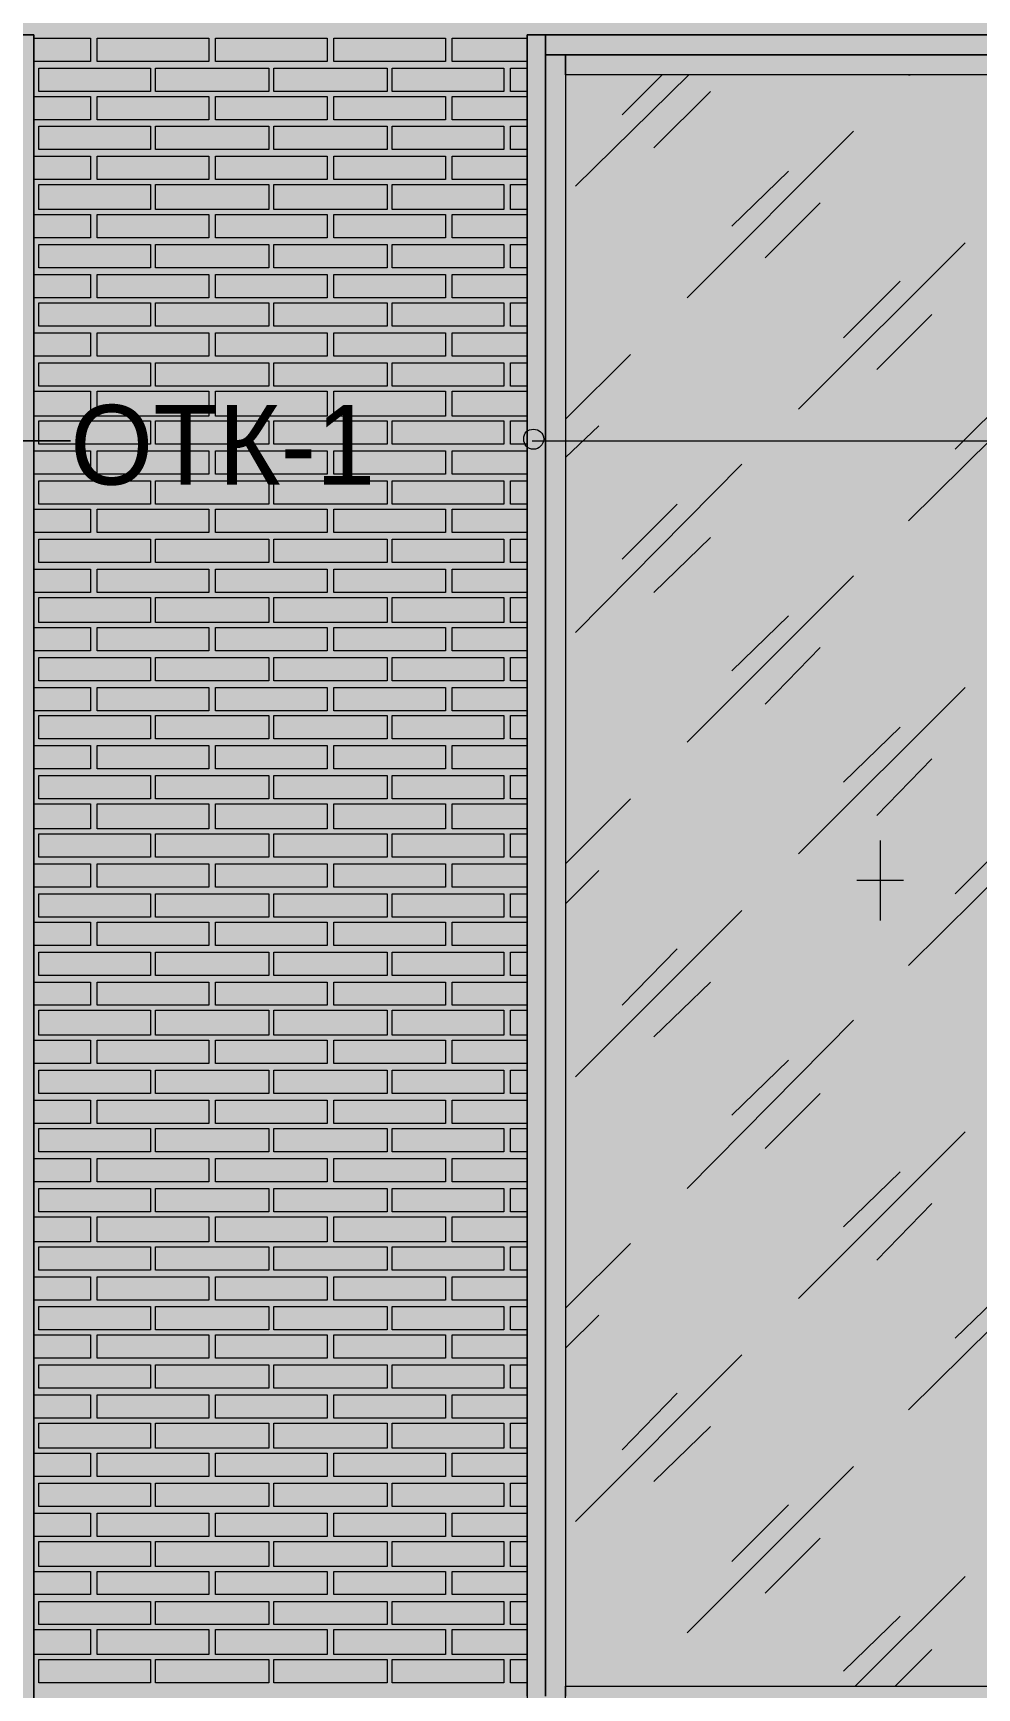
# Model space of a CAD drawing. Header units: millimetres. Extents: x -28928 to 100580, y -22867 to 36490.
# Drawn here: x 15755 to 18152, y 2729 to 6934 of the extents above; entities that cross this region are included whole.
import ezdxf

# ---------------------------------------------------------------- set-up
doc = ezdxf.new("R2010")
doc.units = ezdxf.units.MM
doc.layers.add('PDF _Геометрия', color=7, linetype='Continuous', true_color=0x8f8e8d)
doc.layers.add('PDF _Сплошная заливка', color=7, linetype='Continuous', true_color=0xffffff)
doc.layers.add('PDF _Текст', color=7, linetype='Continuous')

msp = doc.modelspace()

# ---------------------------------------------------------------- hatches: boundary and pattern name
at = {"layer": 'PDF _Сплошная заливка', "true_color": 0xdcd6cf, "transparency": 33554559}
msp.add_hatch(color=254, dxfattribs=at).paths.add_polyline_path([(29465.3, 1544.1), (29486.4, 1544.1), (29486.4, 9028.4), (4952.2, 9028.4), (4952.2, -4713.2), (29465.3, -4713.2)])

# ---------------------------------------------------------------- linework, layer by layer
at = {"layer": 'PDF _Геометрия', "color": 7, "lineweight": 9}
for points in [[(15706.8, 6929.9), (15757.6, 6929.9), (15757.6, 6853.7), (15757.6, 2707.6), (15757.6, 808), (15757.6, 109.9), (15757.6, 33.7), (15757.6, 2733), (15757.6, 3553.7), (15757.6, 5711.4), (15757.6, 6929.9), (13959.5, 6929.9)], [(15431.8, 6904.5), (15431.8, 5897.6), (15850.7, 5897.6), (15719.5, 5897.6)], [(18808, 33.7), (18808, 2733), (18808, 3553.7), (18808, 5711.4), (18808, 6929.9), (17009.9, 6929.9), (17009.9, 5711.4), (17009.9, 3553.7), (17009.9, 2733), (17009.9, 33.7)], [(17009.9, 2707.6), (17009.9, 6853.7), (17009.9, 6929.9), (17056.4, 6929.9), (17056.4, 6853.7), (17056.4, 2707.6)], [(18757.2, 2707.6), (18757.2, 6853.7), (18757.2, 6929.9), (18757.2, 6879.1), (18731.8, 6879.1), (17081.8, 6879.1), (17056.4, 6879.1), (17107.2, 6879.1), (17107.2, 2707.6)], [(17056.4, 2707.6), (17056.4, 6879.1), (17056.4, 6929.9), (17081.8, 6929.9), (18731.8, 6929.9), (18757.2, 6929.9), (18808, 6929.9), (18808, 6853.7), (18808, 2707.6)], [(17132.6, 6544.9), (17420.3, 6828.4)], [(17251.1, 6726.8), (17352.6, 6828.4)], [(17978.7, 6828.4), (17983, 6828.4)], [(17331.4, 6642.2), (17475.3, 6786)], [(17416.1, 6261.4), (17839.1, 6684.5)], [(17530.3, 6443.4), (17674.1, 6583)], [(17614.9, 6363), (17754.5, 6502.6)], [(17699.5, 5978), (18122.6, 6401)], [(17813.7, 6159.9), (17957.6, 6303.7)], [(17898.4, 6079.5), (18038, 6219.1)], [(17107.2, 5952.6), (17272.2, 6117.6)], [(17978.7, 5694.5), (18406.1, 6117.6)], [(18097.2, 5876.4), (18241.1, 6020.3)], [(17107.2, 5855.3), (17191.8, 5935.7)], [(13976.4, 5897.6), (15850.7, 5897.6)], [(17022.6, 5897.6), (18901.1, 5897.6)], [(17132.6, 5411), (17555.7, 5838.4)], [(17251.1, 5597.2), (17390.7, 5736.8)], [(17331.4, 5512.6), (17475.3, 5652.2)], [(17416.1, 5131.8), (17839.1, 5554.9)], [(17530.3, 5313.7), (17674.1, 5453.4)], [(17614.9, 5229.1), (17754.5, 5373)], [(17699.5, 4848.4), (18122.6, 5271.4)], [(17813.7, 5030.3), (17957.6, 5169.9)], [(17898.4, 4945.7), (18038, 5089.5)], [(17107.2, 4823), (17272.2, 4988)], [(17978.7, 4564.9), (18406.1, 4988)], [(17906.8, 4882.2), (17906.8, 4679.1)], [(18097.2, 4746.8), (18241.1, 4890.7)], [(17107.2, 4721.4), (17191.8, 4806)], [(17966.1, 4780.7), (17847.6, 4780.7)], [(17132.6, 4281.4), (17555.7, 4704.5)], [(17251.1, 4463.4), (17390.7, 4607.2)], [(17331.4, 4383), (17475.3, 4522.6)], [(17416.1, 3998), (17839.1, 4425.3)], [(17530.3, 4184.1), (17674.1, 4323.7)], [(17614.9, 4099.5), (17754.5, 4239.1)], [(17699.5, 3718.7), (18122.6, 4141.8)], [(17813.7, 3900.7), (17957.6, 4040.3)], [(17898.4, 3816), (18038, 3959.9)], [(17107.2, 3693.4), (17272.2, 3858.4)], [(17978.7, 3435.3), (18406.1, 3858.4)], [(18097.2, 3617.2), (18241.1, 3756.8)], [(17107.2, 3591.8), (17191.8, 3676.4)], [(17132.6, 3151.8), (17555.7, 3574.9)], [(17251.1, 3333.7), (17390.7, 3477.6)], [(17331.4, 3253.4), (17475.3, 3393)], [(17416.1, 2868.4), (17839.1, 3291.4)], [(17530.3, 3050.3), (17674.1, 3194.1)], [(17614.9, 2969.9), (17754.5, 3109.5)], [(17843.4, 2733), (18122.6, 3012.2)], [(17813.7, 2771), (17957.6, 2910.7)], [(17944.9, 2733), (18038, 2826)]]:
    msp.add_lwpolyline(points, dxfattribs=at)
at = {"layer": 'PDF _Геометрия', "lineweight": 9}
for points in [[(15757.6, 6921.4), (15901.4, 6921.4), (15901.4, 6862.2), (15757.6, 6862.2)], [(17009.9, 6862.2), (16819.5, 6862.2), (16819.5, 6921.4), (17009.9, 6921.4)], [(17009.9, 6786), (16967.6, 6786), (16967.6, 6845.3), (17009.9, 6845.3)], [(15757.6, 6773.4), (15901.4, 6773.4), (15901.4, 6714.1), (15757.6, 6714.1)], [(17009.9, 6714.1), (16819.5, 6714.1), (16819.5, 6773.4), (17009.9, 6773.4)], [(17009.9, 6638), (16967.6, 6638), (16967.6, 6697.2), (17009.9, 6697.2)], [(15757.6, 6621), (15901.4, 6621), (15901.4, 6561.8), (15757.6, 6561.8)], [(17009.9, 6561.8), (16819.5, 6561.8), (16819.5, 6621), (17009.9, 6621)], [(17009.9, 6485.7), (16967.6, 6485.7), (16967.6, 6549.1), (17009.9, 6549.1)], [(15757.6, 6473), (15901.4, 6473), (15901.4, 6413.7), (15757.6, 6413.7)], [(17009.9, 6413.7), (16819.5, 6413.7), (16819.5, 6473), (17009.9, 6473)], [(17009.9, 6337.6), (16967.6, 6337.6), (16967.6, 6396.8), (17009.9, 6396.8)], [(15757.6, 6320.7), (15901.4, 6320.7), (15901.4, 6261.4), (15757.6, 6261.4)], [(17009.9, 6261.4), (16819.5, 6261.4), (16819.5, 6320.7), (17009.9, 6320.7)], [(17009.9, 6189.5), (16967.6, 6189.5), (16967.6, 6248.7), (17009.9, 6248.7)], [(15757.6, 6172.6), (15901.4, 6172.6), (15901.4, 6113.4), (15757.6, 6113.4)], [(17009.9, 6113.4), (16819.5, 6113.4), (16819.5, 6172.6), (17009.9, 6172.6)], [(17009.9, 6037.2), (16967.6, 6037.2), (16967.6, 6096.4), (17009.9, 6096.4)], [(15757.6, 6024.5), (15901.4, 6024.5), (15901.4, 5961), (15757.6, 5961)], [(17009.9, 5961), (16819.5, 5961), (16819.5, 6024.5), (17009.9, 6024.5)], [(17009.9, 5889.1), (16967.6, 5889.1), (16967.6, 5948.4), (17009.9, 5948.4)], [(15757.6, 5872.2), (15901.4, 5872.2), (15901.4, 5813), (15757.6, 5813)], [(17009.9, 5813), (16819.5, 5813), (16819.5, 5872.2), (17009.9, 5872.2)], [(17009.9, 5736.8), (16967.6, 5736.8), (16967.6, 5796), (17009.9, 5796)], [(15757.6, 5724.1), (15901.4, 5724.1), (15901.4, 5664.9), (15757.6, 5664.9)], [(17009.9, 5664.9), (16819.5, 5664.9), (16819.5, 5724.1), (17009.9, 5724.1)], [(17009.9, 5588.7), (16967.6, 5588.7), (16967.6, 5648), (17009.9, 5648)], [(15757.6, 5571.8), (15901.4, 5571.8), (15901.4, 5512.6), (15757.6, 5512.6)], [(17009.9, 5512.6), (16819.5, 5512.6), (16819.5, 5571.8), (17009.9, 5571.8)], [(17009.9, 5436.4), (16967.6, 5436.4), (16967.6, 5499.9), (17009.9, 5499.9)], [(15757.6, 5423.7), (15901.4, 5423.7), (15901.4, 5364.5), (15757.6, 5364.5)], [(17009.9, 5364.5), (16819.5, 5364.5), (16819.5, 5423.7), (17009.9, 5423.7)], [(17009.9, 5288.4), (16967.6, 5288.4), (16967.6, 5347.6), (17009.9, 5347.6)], [(15757.6, 5271.4), (15901.4, 5271.4), (15901.4, 5212.2), (15757.6, 5212.2)], [(17009.9, 5212.2), (16819.5, 5212.2), (16819.5, 5271.4), (17009.9, 5271.4)], [(17009.9, 5140.3), (16967.6, 5140.3), (16967.6, 5199.5), (17009.9, 5199.5)], [(15757.6, 5123.4), (15901.4, 5123.4), (15901.4, 5064.1), (15757.6, 5064.1)], [(17009.9, 5064.1), (16819.5, 5064.1), (16819.5, 5123.4), (17009.9, 5123.4)], [(17009.9, 4988), (16967.6, 4988), (16967.6, 5047.2), (17009.9, 5047.2)], [(15757.6, 4975.3), (15901.4, 4975.3), (15901.4, 4911.8), (15757.6, 4911.8)], [(17009.9, 4911.8), (16819.5, 4911.8), (16819.5, 4975.3), (17009.9, 4975.3)], [(17009.9, 4839.9), (16967.6, 4839.9), (16967.6, 4899.1), (17009.9, 4899.1)], [(15757.6, 4823), (15901.4, 4823), (15901.4, 4763.7), (15757.6, 4763.7)], [(17009.9, 4763.7), (16819.5, 4763.7), (16819.5, 4823), (17009.9, 4823)], [(17009.9, 4687.6), (16967.6, 4687.6), (16967.6, 4746.8), (17009.9, 4746.8)], [(15757.6, 4674.9), (15901.4, 4674.9), (15901.4, 4615.7), (15757.6, 4615.7)], [(17009.9, 4615.7), (16819.5, 4615.7), (16819.5, 4674.9), (17009.9, 4674.9)], [(17009.9, 4539.5), (16967.6, 4539.5), (16967.6, 4598.7), (17009.9, 4598.7)], [(15757.6, 4522.6), (15901.4, 4522.6), (15901.4, 4463.4), (15757.6, 4463.4)], [(17009.9, 4463.4), (16819.5, 4463.4), (16819.5, 4522.6), (17009.9, 4522.6)], [(17009.9, 4387.2), (16967.6, 4387.2), (16967.6, 4450.7), (17009.9, 4450.7)], [(15757.6, 4374.5), (15901.4, 4374.5), (15901.4, 4315.3), (15757.6, 4315.3)], [(17009.9, 4315.3), (16819.5, 4315.3), (16819.5, 4374.5), (17009.9, 4374.5)], [(17009.9, 4239.1), (16967.6, 4239.1), (16967.6, 4298.4), (17009.9, 4298.4)], [(15757.6, 4222.2), (15901.4, 4222.2), (15901.4, 4163), (15757.6, 4163)], [(17009.9, 4163), (16819.5, 4163), (16819.5, 4222.2), (17009.9, 4222.2)], [(17009.9, 4091), (16967.6, 4091), (16967.6, 4150.3), (17009.9, 4150.3)], [(15757.6, 4074.1), (15901.4, 4074.1), (15901.4, 4014.9), (15757.6, 4014.9)], [(17009.9, 4014.9), (16819.5, 4014.9), (16819.5, 4074.1), (17009.9, 4074.1)], [(17009.9, 3938.7), (16967.6, 3938.7), (16967.6, 3998), (17009.9, 3998)], [(15757.6, 3926), (15901.4, 3926), (15901.4, 3862.6), (15757.6, 3862.6)], [(17009.9, 3862.6), (16819.5, 3862.6), (16819.5, 3926), (17009.9, 3926)], [(17009.9, 3790.7), (16967.6, 3790.7), (16967.6, 3849.9), (17009.9, 3849.9)], [(15757.6, 3773.7), (15901.4, 3773.7), (15901.4, 3714.5), (15757.6, 3714.5)], [(17009.9, 3714.5), (16819.5, 3714.5), (16819.5, 3773.7), (17009.9, 3773.7)], [(17009.9, 3638.4), (16967.6, 3638.4), (16967.6, 3697.6), (17009.9, 3697.6)], [(15757.6, 3625.7), (15901.4, 3625.7), (15901.4, 3566.4), (15757.6, 3566.4)], [(17009.9, 3566.4), (16819.5, 3566.4), (16819.5, 3625.7), (17009.9, 3625.7)], [(17009.9, 3490.3), (16967.6, 3490.3), (16967.6, 3549.5), (17009.9, 3549.5)], [(15757.6, 3473.4), (15901.4, 3473.4), (15901.4, 3414.1), (15757.6, 3414.1)], [(17009.9, 3414.1), (16819.5, 3414.1), (16819.5, 3473.4), (17009.9, 3473.4)], [(17009.9, 3338), (16967.6, 3338), (16967.6, 3401.4), (17009.9, 3401.4)], [(15757.6, 3325.3), (15901.4, 3325.3), (15901.4, 3266), (15757.6, 3266)], [(17009.9, 3266), (16819.5, 3266), (16819.5, 3325.3), (17009.9, 3325.3)], [(17009.9, 3189.9), (16967.6, 3189.9), (16967.6, 3249.1), (17009.9, 3249.1)], [(15757.6, 3173), (15901.4, 3173), (15901.4, 3113.7), (15757.6, 3113.7)], [(17009.9, 3113.7), (16819.5, 3113.7), (16819.5, 3173), (17009.9, 3173)], [(17009.9, 3037.6), (16967.6, 3037.6), (16967.6, 3101), (17009.9, 3101)], [(15757.6, 3024.9), (15901.4, 3024.9), (15901.4, 2965.7), (15757.6, 2965.7)], [(17009.9, 2965.7), (16819.5, 2965.7), (16819.5, 3024.9), (17009.9, 3024.9)], [(17009.9, 2889.5), (16967.6, 2889.5), (16967.6, 2948.7), (17009.9, 2948.7)], [(15757.6, 2876.8), (15901.4, 2876.8), (15901.4, 2813.4), (15757.6, 2813.4)], [(17009.9, 2813.4), (16819.5, 2813.4), (16819.5, 2876.8), (17009.9, 2876.8)], [(17009.9, 2741.4), (16967.6, 2741.4), (16967.6, 2800.7), (17009.9, 2800.7)]]:
    msp.add_lwpolyline(points, dxfattribs=at)
for points in [[(16201.8, 6921.4), (16201.8, 6862.2), (15918.4, 6862.2), (15918.4, 6921.4)], [(16502.2, 6921.4), (16502.2, 6862.2), (16218.7, 6862.2), (16218.7, 6921.4)], [(16802.6, 6921.4), (16802.6, 6862.2), (16519.1, 6862.2), (16519.1, 6921.4)], [(16053.7, 6786), (15909.9, 6786), (15770.3, 6786), (15770.3, 6845.3), (15909.9, 6845.3), (16053.7, 6845.3)], [(16354.1, 6786), (16210.3, 6786), (16066.4, 6786), (16066.4, 6845.3), (16210.3, 6845.3), (16354.1, 6845.3)], [(16654.5, 6786), (16510.7, 6786), (16366.8, 6786), (16366.8, 6845.3), (16510.7, 6845.3), (16654.5, 6845.3)], [(16950.7, 6786), (16811.1, 6786), (16667.2, 6786), (16667.2, 6845.3), (16811.1, 6845.3), (16950.7, 6845.3)], [(16201.8, 6773.4), (16201.8, 6714.1), (15918.4, 6714.1), (15918.4, 6773.4)], [(16502.2, 6773.4), (16502.2, 6714.1), (16218.7, 6714.1), (16218.7, 6773.4)], [(16802.6, 6773.4), (16802.6, 6714.1), (16519.1, 6714.1), (16519.1, 6773.4)], [(16053.7, 6638), (15909.9, 6638), (15770.3, 6638), (15770.3, 6697.2), (15909.9, 6697.2), (16053.7, 6697.2)], [(16354.1, 6638), (16210.3, 6638), (16066.4, 6638), (16066.4, 6697.2), (16210.3, 6697.2), (16354.1, 6697.2)], [(16654.5, 6638), (16510.7, 6638), (16366.8, 6638), (16366.8, 6697.2), (16510.7, 6697.2), (16654.5, 6697.2)], [(16950.7, 6638), (16811.1, 6638), (16667.2, 6638), (16667.2, 6697.2), (16811.1, 6697.2), (16950.7, 6697.2)], [(16201.8, 6621), (16201.8, 6561.8), (15918.4, 6561.8), (15918.4, 6621)], [(16502.2, 6621), (16502.2, 6561.8), (16218.7, 6561.8), (16218.7, 6621)], [(16802.6, 6621), (16802.6, 6561.8), (16519.1, 6561.8), (16519.1, 6621)], [(16053.7, 6485.7), (15909.9, 6485.7), (15770.3, 6485.7), (15770.3, 6549.1), (15909.9, 6549.1), (16053.7, 6549.1)], [(16354.1, 6485.7), (16210.3, 6485.7), (16066.4, 6485.7), (16066.4, 6549.1), (16210.3, 6549.1), (16354.1, 6549.1)], [(16654.5, 6485.7), (16510.7, 6485.7), (16366.8, 6485.7), (16366.8, 6549.1), (16510.7, 6549.1), (16654.5, 6549.1)], [(16950.7, 6485.7), (16811.1, 6485.7), (16667.2, 6485.7), (16667.2, 6549.1), (16811.1, 6549.1), (16950.7, 6549.1)], [(16201.8, 6473), (16201.8, 6413.7), (15918.4, 6413.7), (15918.4, 6473)], [(16502.2, 6473), (16502.2, 6413.7), (16218.7, 6413.7), (16218.7, 6473)], [(16802.6, 6473), (16802.6, 6413.7), (16519.1, 6413.7), (16519.1, 6473)], [(16053.7, 6337.6), (15909.9, 6337.6), (15770.3, 6337.6), (15770.3, 6396.8), (15909.9, 6396.8), (16053.7, 6396.8)], [(16354.1, 6337.6), (16210.3, 6337.6), (16066.4, 6337.6), (16066.4, 6396.8), (16210.3, 6396.8), (16354.1, 6396.8)], [(16654.5, 6337.6), (16510.7, 6337.6), (16366.8, 6337.6), (16366.8, 6396.8), (16510.7, 6396.8), (16654.5, 6396.8)], [(16950.7, 6337.6), (16811.1, 6337.6), (16667.2, 6337.6), (16667.2, 6396.8), (16811.1, 6396.8), (16950.7, 6396.8)], [(16201.8, 6320.7), (16201.8, 6261.4), (15918.4, 6261.4), (15918.4, 6320.7)], [(16502.2, 6320.7), (16502.2, 6261.4), (16218.7, 6261.4), (16218.7, 6320.7)], [(16802.6, 6320.7), (16802.6, 6261.4), (16519.1, 6261.4), (16519.1, 6320.7)], [(16053.7, 6189.5), (15909.9, 6189.5), (15770.3, 6189.5), (15770.3, 6248.7), (15909.9, 6248.7), (16053.7, 6248.7)], [(16354.1, 6189.5), (16210.3, 6189.5), (16066.4, 6189.5), (16066.4, 6248.7), (16210.3, 6248.7), (16354.1, 6248.7)], [(16654.5, 6189.5), (16510.7, 6189.5), (16366.8, 6189.5), (16366.8, 6248.7), (16510.7, 6248.7), (16654.5, 6248.7)], [(16950.7, 6189.5), (16811.1, 6189.5), (16667.2, 6189.5), (16667.2, 6248.7), (16811.1, 6248.7), (16950.7, 6248.7)], [(16201.8, 6172.6), (16201.8, 6113.4), (15918.4, 6113.4), (15918.4, 6172.6)], [(16502.2, 6172.6), (16502.2, 6113.4), (16218.7, 6113.4), (16218.7, 6172.6)], [(16802.6, 6172.6), (16802.6, 6113.4), (16519.1, 6113.4), (16519.1, 6172.6)], [(16053.7, 6037.2), (15909.9, 6037.2), (15770.3, 6037.2), (15770.3, 6096.4), (15909.9, 6096.4), (16053.7, 6096.4)], [(16354.1, 6037.2), (16210.3, 6037.2), (16066.4, 6037.2), (16066.4, 6096.4), (16210.3, 6096.4), (16354.1, 6096.4)], [(16654.5, 6037.2), (16510.7, 6037.2), (16366.8, 6037.2), (16366.8, 6096.4), (16510.7, 6096.4), (16654.5, 6096.4)], [(16950.7, 6037.2), (16811.1, 6037.2), (16667.2, 6037.2), (16667.2, 6096.4), (16811.1, 6096.4), (16950.7, 6096.4)], [(16201.8, 6024.5), (16201.8, 5961), (15918.4, 5961), (15918.4, 6024.5)], [(16502.2, 6024.5), (16502.2, 5961), (16218.7, 5961), (16218.7, 6024.5)], [(16802.6, 6024.5), (16802.6, 5961), (16519.1, 5961), (16519.1, 6024.5)], [(16053.7, 5889.1), (15909.9, 5889.1), (15770.3, 5889.1), (15770.3, 5948.4), (15909.9, 5948.4), (16053.7, 5948.4)], [(16354.1, 5889.1), (16210.3, 5889.1), (16066.4, 5889.1), (16066.4, 5948.4), (16210.3, 5948.4), (16354.1, 5948.4)], [(16654.5, 5889.1), (16510.7, 5889.1), (16366.8, 5889.1), (16366.8, 5948.4), (16510.7, 5948.4), (16654.5, 5948.4)], [(16950.7, 5889.1), (16811.1, 5889.1), (16667.2, 5889.1), (16667.2, 5948.4), (16811.1, 5948.4), (16950.7, 5948.4)], [(16201.8, 5872.2), (16201.8, 5813), (15918.4, 5813), (15918.4, 5872.2)], [(16502.2, 5872.2), (16502.2, 5813), (16218.7, 5813), (16218.7, 5872.2)], [(16802.6, 5872.2), (16802.6, 5813), (16519.1, 5813), (16519.1, 5872.2)], [(16053.7, 5736.8), (15909.9, 5736.8), (15770.3, 5736.8), (15770.3, 5796), (15909.9, 5796), (16053.7, 5796)], [(16354.1, 5736.8), (16210.3, 5736.8), (16066.4, 5736.8), (16066.4, 5796), (16210.3, 5796), (16354.1, 5796)], [(16654.5, 5736.8), (16510.7, 5736.8), (16366.8, 5736.8), (16366.8, 5796), (16510.7, 5796), (16654.5, 5796)], [(16950.7, 5736.8), (16811.1, 5736.8), (16667.2, 5736.8), (16667.2, 5796), (16811.1, 5796), (16950.7, 5796)], [(16201.8, 5724.1), (16201.8, 5664.9), (15918.4, 5664.9), (15918.4, 5724.1)], [(16502.2, 5724.1), (16502.2, 5664.9), (16218.7, 5664.9), (16218.7, 5724.1)], [(16802.6, 5724.1), (16802.6, 5664.9), (16519.1, 5664.9), (16519.1, 5724.1)], [(16053.7, 5588.7), (15909.9, 5588.7), (15770.3, 5588.7), (15770.3, 5648), (15909.9, 5648), (16053.7, 5648)], [(16354.1, 5588.7), (16210.3, 5588.7), (16066.4, 5588.7), (16066.4, 5648), (16210.3, 5648), (16354.1, 5648)], [(16654.5, 5588.7), (16510.7, 5588.7), (16366.8, 5588.7), (16366.8, 5648), (16510.7, 5648), (16654.5, 5648)], [(16950.7, 5588.7), (16811.1, 5588.7), (16667.2, 5588.7), (16667.2, 5648), (16811.1, 5648), (16950.7, 5648)], [(16201.8, 5571.8), (16201.8, 5512.6), (15918.4, 5512.6), (15918.4, 5571.8)], [(16502.2, 5571.8), (16502.2, 5512.6), (16218.7, 5512.6), (16218.7, 5571.8)], [(16802.6, 5571.8), (16802.6, 5512.6), (16519.1, 5512.6), (16519.1, 5571.8)], [(16053.7, 5436.4), (15909.9, 5436.4), (15770.3, 5436.4), (15770.3, 5499.9), (15909.9, 5499.9), (16053.7, 5499.9)], [(16354.1, 5436.4), (16210.3, 5436.4), (16066.4, 5436.4), (16066.4, 5499.9), (16210.3, 5499.9), (16354.1, 5499.9)], [(16654.5, 5436.4), (16510.7, 5436.4), (16366.8, 5436.4), (16366.8, 5499.9), (16510.7, 5499.9), (16654.5, 5499.9)], [(16950.7, 5436.4), (16811.1, 5436.4), (16667.2, 5436.4), (16667.2, 5499.9), (16811.1, 5499.9), (16950.7, 5499.9)], [(16201.8, 5423.7), (16201.8, 5364.5), (15918.4, 5364.5), (15918.4, 5423.7)], [(16502.2, 5423.7), (16502.2, 5364.5), (16218.7, 5364.5), (16218.7, 5423.7)], [(16802.6, 5423.7), (16802.6, 5364.5), (16519.1, 5364.5), (16519.1, 5423.7)], [(16053.7, 5288.4), (15909.9, 5288.4), (15770.3, 5288.4), (15770.3, 5347.6), (15909.9, 5347.6), (16053.7, 5347.6)], [(16354.1, 5288.4), (16210.3, 5288.4), (16066.4, 5288.4), (16066.4, 5347.6), (16210.3, 5347.6), (16354.1, 5347.6)], [(16654.5, 5288.4), (16510.7, 5288.4), (16366.8, 5288.4), (16366.8, 5347.6), (16510.7, 5347.6), (16654.5, 5347.6)], [(16950.7, 5288.4), (16811.1, 5288.4), (16667.2, 5288.4), (16667.2, 5347.6), (16811.1, 5347.6), (16950.7, 5347.6)], [(16201.8, 5271.4), (16201.8, 5212.2), (15918.4, 5212.2), (15918.4, 5271.4)], [(16502.2, 5271.4), (16502.2, 5212.2), (16218.7, 5212.2), (16218.7, 5271.4)], [(16802.6, 5271.4), (16802.6, 5212.2), (16519.1, 5212.2), (16519.1, 5271.4)], [(16053.7, 5140.3), (15909.9, 5140.3), (15770.3, 5140.3), (15770.3, 5199.5), (15909.9, 5199.5), (16053.7, 5199.5)], [(16354.1, 5140.3), (16210.3, 5140.3), (16066.4, 5140.3), (16066.4, 5199.5), (16210.3, 5199.5), (16354.1, 5199.5)], [(16654.5, 5140.3), (16510.7, 5140.3), (16366.8, 5140.3), (16366.8, 5199.5), (16510.7, 5199.5), (16654.5, 5199.5)], [(16950.7, 5140.3), (16811.1, 5140.3), (16667.2, 5140.3), (16667.2, 5199.5), (16811.1, 5199.5), (16950.7, 5199.5)], [(16201.8, 5123.4), (16201.8, 5064.1), (15918.4, 5064.1), (15918.4, 5123.4)], [(16502.2, 5123.4), (16502.2, 5064.1), (16218.7, 5064.1), (16218.7, 5123.4)], [(16802.6, 5123.4), (16802.6, 5064.1), (16519.1, 5064.1), (16519.1, 5123.4)], [(16053.7, 4988), (15909.9, 4988), (15770.3, 4988), (15770.3, 5047.2), (15909.9, 5047.2), (16053.7, 5047.2)], [(16354.1, 4988), (16210.3, 4988), (16066.4, 4988), (16066.4, 5047.2), (16210.3, 5047.2), (16354.1, 5047.2)], [(16654.5, 4988), (16510.7, 4988), (16366.8, 4988), (16366.8, 5047.2), (16510.7, 5047.2), (16654.5, 5047.2)], [(16950.7, 4988), (16811.1, 4988), (16667.2, 4988), (16667.2, 5047.2), (16811.1, 5047.2), (16950.7, 5047.2)], [(16201.8, 4975.3), (16201.8, 4911.8), (15918.4, 4911.8), (15918.4, 4975.3)], [(16502.2, 4975.3), (16502.2, 4911.8), (16218.7, 4911.8), (16218.7, 4975.3)], [(16802.6, 4975.3), (16802.6, 4911.8), (16519.1, 4911.8), (16519.1, 4975.3)], [(16053.7, 4839.9), (15909.9, 4839.9), (15770.3, 4839.9), (15770.3, 4899.1), (15909.9, 4899.1), (16053.7, 4899.1)], [(16354.1, 4839.9), (16210.3, 4839.9), (16066.4, 4839.9), (16066.4, 4899.1), (16210.3, 4899.1), (16354.1, 4899.1)], [(16654.5, 4839.9), (16510.7, 4839.9), (16366.8, 4839.9), (16366.8, 4899.1), (16510.7, 4899.1), (16654.5, 4899.1)], [(16950.7, 4839.9), (16811.1, 4839.9), (16667.2, 4839.9), (16667.2, 4899.1), (16811.1, 4899.1), (16950.7, 4899.1)], [(16201.8, 4823), (16201.8, 4763.7), (15918.4, 4763.7), (15918.4, 4823)], [(16502.2, 4823), (16502.2, 4763.7), (16218.7, 4763.7), (16218.7, 4823)], [(16802.6, 4823), (16802.6, 4763.7), (16519.1, 4763.7), (16519.1, 4823)], [(16053.7, 4687.6), (15909.9, 4687.6), (15770.3, 4687.6), (15770.3, 4746.8), (15909.9, 4746.8), (16053.7, 4746.8)], [(16354.1, 4687.6), (16210.3, 4687.6), (16066.4, 4687.6), (16066.4, 4746.8), (16210.3, 4746.8), (16354.1, 4746.8)], [(16654.5, 4687.6), (16510.7, 4687.6), (16366.8, 4687.6), (16366.8, 4746.8), (16510.7, 4746.8), (16654.5, 4746.8)], [(16950.7, 4687.6), (16811.1, 4687.6), (16667.2, 4687.6), (16667.2, 4746.8), (16811.1, 4746.8), (16950.7, 4746.8)], [(16201.8, 4674.9), (16201.8, 4615.7), (15918.4, 4615.7), (15918.4, 4674.9)], [(16502.2, 4674.9), (16502.2, 4615.7), (16218.7, 4615.7), (16218.7, 4674.9)], [(16802.6, 4674.9), (16802.6, 4615.7), (16519.1, 4615.7), (16519.1, 4674.9)], [(16053.7, 4539.5), (15909.9, 4539.5), (15770.3, 4539.5), (15770.3, 4598.7), (15909.9, 4598.7), (16053.7, 4598.7)], [(16354.1, 4539.5), (16210.3, 4539.5), (16066.4, 4539.5), (16066.4, 4598.7), (16210.3, 4598.7), (16354.1, 4598.7)], [(16654.5, 4539.5), (16510.7, 4539.5), (16366.8, 4539.5), (16366.8, 4598.7), (16510.7, 4598.7), (16654.5, 4598.7)], [(16950.7, 4539.5), (16811.1, 4539.5), (16667.2, 4539.5), (16667.2, 4598.7), (16811.1, 4598.7), (16950.7, 4598.7)], [(16201.8, 4522.6), (16201.8, 4463.4), (15918.4, 4463.4), (15918.4, 4522.6)], [(16502.2, 4522.6), (16502.2, 4463.4), (16218.7, 4463.4), (16218.7, 4522.6)], [(16802.6, 4522.6), (16802.6, 4463.4), (16519.1, 4463.4), (16519.1, 4522.6)], [(16053.7, 4387.2), (15909.9, 4387.2), (15770.3, 4387.2), (15770.3, 4450.7), (15909.9, 4450.7), (16053.7, 4450.7)], [(16354.1, 4387.2), (16210.3, 4387.2), (16066.4, 4387.2), (16066.4, 4450.7), (16210.3, 4450.7), (16354.1, 4450.7)], [(16654.5, 4387.2), (16510.7, 4387.2), (16366.8, 4387.2), (16366.8, 4450.7), (16510.7, 4450.7), (16654.5, 4450.7)], [(16950.7, 4387.2), (16811.1, 4387.2), (16667.2, 4387.2), (16667.2, 4450.7), (16811.1, 4450.7), (16950.7, 4450.7)], [(16201.8, 4374.5), (16201.8, 4315.3), (15918.4, 4315.3), (15918.4, 4374.5)], [(16502.2, 4374.5), (16502.2, 4315.3), (16218.7, 4315.3), (16218.7, 4374.5)], [(16802.6, 4374.5), (16802.6, 4315.3), (16519.1, 4315.3), (16519.1, 4374.5)], [(16053.7, 4239.1), (15909.9, 4239.1), (15770.3, 4239.1), (15770.3, 4298.4), (15909.9, 4298.4), (16053.7, 4298.4)], [(16354.1, 4239.1), (16210.3, 4239.1), (16066.4, 4239.1), (16066.4, 4298.4), (16210.3, 4298.4), (16354.1, 4298.4)], [(16654.5, 4239.1), (16510.7, 4239.1), (16366.8, 4239.1), (16366.8, 4298.4), (16510.7, 4298.4), (16654.5, 4298.4)], [(16950.7, 4239.1), (16811.1, 4239.1), (16667.2, 4239.1), (16667.2, 4298.4), (16811.1, 4298.4), (16950.7, 4298.4)], [(16201.8, 4222.2), (16201.8, 4163), (15918.4, 4163), (15918.4, 4222.2)], [(16502.2, 4222.2), (16502.2, 4163), (16218.7, 4163), (16218.7, 4222.2)], [(16802.6, 4222.2), (16802.6, 4163), (16519.1, 4163), (16519.1, 4222.2)], [(16053.7, 4091), (15909.9, 4091), (15770.3, 4091), (15770.3, 4150.3), (15909.9, 4150.3), (16053.7, 4150.3)], [(16354.1, 4091), (16210.3, 4091), (16066.4, 4091), (16066.4, 4150.3), (16210.3, 4150.3), (16354.1, 4150.3)], [(16654.5, 4091), (16510.7, 4091), (16366.8, 4091), (16366.8, 4150.3), (16510.7, 4150.3), (16654.5, 4150.3)], [(16950.7, 4091), (16811.1, 4091), (16667.2, 4091), (16667.2, 4150.3), (16811.1, 4150.3), (16950.7, 4150.3)], [(16201.8, 4074.1), (16201.8, 4014.9), (15918.4, 4014.9), (15918.4, 4074.1)], [(16502.2, 4074.1), (16502.2, 4014.9), (16218.7, 4014.9), (16218.7, 4074.1)], [(16802.6, 4074.1), (16802.6, 4014.9), (16519.1, 4014.9), (16519.1, 4074.1)], [(16053.7, 3938.7), (15909.9, 3938.7), (15770.3, 3938.7), (15770.3, 3998), (15909.9, 3998), (16053.7, 3998)], [(16354.1, 3938.7), (16210.3, 3938.7), (16066.4, 3938.7), (16066.4, 3998), (16210.3, 3998), (16354.1, 3998)], [(16654.5, 3938.7), (16510.7, 3938.7), (16366.8, 3938.7), (16366.8, 3998), (16510.7, 3998), (16654.5, 3998)], [(16950.7, 3938.7), (16811.1, 3938.7), (16667.2, 3938.7), (16667.2, 3998), (16811.1, 3998), (16950.7, 3998)], [(16201.8, 3926), (16201.8, 3862.6), (15918.4, 3862.6), (15918.4, 3926)], [(16502.2, 3926), (16502.2, 3862.6), (16218.7, 3862.6), (16218.7, 3926)], [(16802.6, 3926), (16802.6, 3862.6), (16519.1, 3862.6), (16519.1, 3926)], [(16053.7, 3790.7), (15909.9, 3790.7), (15770.3, 3790.7), (15770.3, 3849.9), (15909.9, 3849.9), (16053.7, 3849.9)], [(16354.1, 3790.7), (16210.3, 3790.7), (16066.4, 3790.7), (16066.4, 3849.9), (16210.3, 3849.9), (16354.1, 3849.9)], [(16654.5, 3790.7), (16510.7, 3790.7), (16366.8, 3790.7), (16366.8, 3849.9), (16510.7, 3849.9), (16654.5, 3849.9)], [(16950.7, 3790.7), (16811.1, 3790.7), (16667.2, 3790.7), (16667.2, 3849.9), (16811.1, 3849.9), (16950.7, 3849.9)], [(16201.8, 3773.7), (16201.8, 3714.5), (15918.4, 3714.5), (15918.4, 3773.7)], [(16502.2, 3773.7), (16502.2, 3714.5), (16218.7, 3714.5), (16218.7, 3773.7)], [(16802.6, 3773.7), (16802.6, 3714.5), (16519.1, 3714.5), (16519.1, 3773.7)], [(16053.7, 3638.4), (15909.9, 3638.4), (15770.3, 3638.4), (15770.3, 3697.6), (15909.9, 3697.6), (16053.7, 3697.6)], [(16354.1, 3638.4), (16210.3, 3638.4), (16066.4, 3638.4), (16066.4, 3697.6), (16210.3, 3697.6), (16354.1, 3697.6)], [(16654.5, 3638.4), (16510.7, 3638.4), (16366.8, 3638.4), (16366.8, 3697.6), (16510.7, 3697.6), (16654.5, 3697.6)], [(16950.7, 3638.4), (16811.1, 3638.4), (16667.2, 3638.4), (16667.2, 3697.6), (16811.1, 3697.6), (16950.7, 3697.6)], [(16201.8, 3625.7), (16201.8, 3566.4), (15918.4, 3566.4), (15918.4, 3625.7)], [(16502.2, 3625.7), (16502.2, 3566.4), (16218.7, 3566.4), (16218.7, 3625.7)], [(16802.6, 3625.7), (16802.6, 3566.4), (16519.1, 3566.4), (16519.1, 3625.7)], [(16053.7, 3490.3), (15909.9, 3490.3), (15770.3, 3490.3), (15770.3, 3549.5), (15909.9, 3549.5), (16053.7, 3549.5)], [(16354.1, 3490.3), (16210.3, 3490.3), (16066.4, 3490.3), (16066.4, 3549.5), (16210.3, 3549.5), (16354.1, 3549.5)], [(16654.5, 3490.3), (16510.7, 3490.3), (16366.8, 3490.3), (16366.8, 3549.5), (16510.7, 3549.5), (16654.5, 3549.5)], [(16950.7, 3490.3), (16811.1, 3490.3), (16667.2, 3490.3), (16667.2, 3549.5), (16811.1, 3549.5), (16950.7, 3549.5)], [(16201.8, 3473.4), (16201.8, 3414.1), (15918.4, 3414.1), (15918.4, 3473.4)], [(16502.2, 3473.4), (16502.2, 3414.1), (16218.7, 3414.1), (16218.7, 3473.4)], [(16802.6, 3473.4), (16802.6, 3414.1), (16519.1, 3414.1), (16519.1, 3473.4)], [(16053.7, 3338), (15909.9, 3338), (15770.3, 3338), (15770.3, 3401.4), (15909.9, 3401.4), (16053.7, 3401.4)], [(16354.1, 3338), (16210.3, 3338), (16066.4, 3338), (16066.4, 3401.4), (16210.3, 3401.4), (16354.1, 3401.4)], [(16654.5, 3338), (16510.7, 3338), (16366.8, 3338), (16366.8, 3401.4), (16510.7, 3401.4), (16654.5, 3401.4)], [(16950.7, 3338), (16811.1, 3338), (16667.2, 3338), (16667.2, 3401.4), (16811.1, 3401.4), (16950.7, 3401.4)], [(16201.8, 3325.3), (16201.8, 3266), (15918.4, 3266), (15918.4, 3325.3)], [(16502.2, 3325.3), (16502.2, 3266), (16218.7, 3266), (16218.7, 3325.3)], [(16802.6, 3325.3), (16802.6, 3266), (16519.1, 3266), (16519.1, 3325.3)], [(16053.7, 3189.9), (15909.9, 3189.9), (15770.3, 3189.9), (15770.3, 3249.1), (15909.9, 3249.1), (16053.7, 3249.1)], [(16354.1, 3189.9), (16210.3, 3189.9), (16066.4, 3189.9), (16066.4, 3249.1), (16210.3, 3249.1), (16354.1, 3249.1)], [(16654.5, 3189.9), (16510.7, 3189.9), (16366.8, 3189.9), (16366.8, 3249.1), (16510.7, 3249.1), (16654.5, 3249.1)], [(16950.7, 3189.9), (16811.1, 3189.9), (16667.2, 3189.9), (16667.2, 3249.1), (16811.1, 3249.1), (16950.7, 3249.1)], [(16201.8, 3173), (16201.8, 3113.7), (15918.4, 3113.7), (15918.4, 3173)], [(16502.2, 3173), (16502.2, 3113.7), (16218.7, 3113.7), (16218.7, 3173)], [(16802.6, 3173), (16802.6, 3113.7), (16519.1, 3113.7), (16519.1, 3173)], [(16053.7, 3037.6), (15909.9, 3037.6), (15770.3, 3037.6), (15770.3, 3101), (15909.9, 3101), (16053.7, 3101)], [(16354.1, 3037.6), (16210.3, 3037.6), (16066.4, 3037.6), (16066.4, 3101), (16210.3, 3101), (16354.1, 3101)], [(16654.5, 3037.6), (16510.7, 3037.6), (16366.8, 3037.6), (16366.8, 3101), (16510.7, 3101), (16654.5, 3101)], [(16950.7, 3037.6), (16811.1, 3037.6), (16667.2, 3037.6), (16667.2, 3101), (16811.1, 3101), (16950.7, 3101)], [(16201.8, 3024.9), (16201.8, 2965.7), (15918.4, 2965.7), (15918.4, 3024.9)], [(16502.2, 3024.9), (16502.2, 2965.7), (16218.7, 2965.7), (16218.7, 3024.9)], [(16802.6, 3024.9), (16802.6, 2965.7), (16519.1, 2965.7), (16519.1, 3024.9)], [(16053.7, 2889.5), (15909.9, 2889.5), (15770.3, 2889.5), (15770.3, 2948.7), (15909.9, 2948.7), (16053.7, 2948.7)], [(16354.1, 2889.5), (16210.3, 2889.5), (16066.4, 2889.5), (16066.4, 2948.7), (16210.3, 2948.7), (16354.1, 2948.7)], [(16654.5, 2889.5), (16510.7, 2889.5), (16366.8, 2889.5), (16366.8, 2948.7), (16510.7, 2948.7), (16654.5, 2948.7)], [(16950.7, 2889.5), (16811.1, 2889.5), (16667.2, 2889.5), (16667.2, 2948.7), (16811.1, 2948.7), (16950.7, 2948.7)], [(16201.8, 2876.8), (16201.8, 2813.4), (15918.4, 2813.4), (15918.4, 2876.8)], [(16502.2, 2876.8), (16502.2, 2813.4), (16218.7, 2813.4), (16218.7, 2876.8)], [(16802.6, 2876.8), (16802.6, 2813.4), (16519.1, 2813.4), (16519.1, 2876.8)], [(16053.7, 2741.4), (15909.9, 2741.4), (15770.3, 2741.4), (15770.3, 2800.7), (15909.9, 2800.7), (16053.7, 2800.7)], [(16354.1, 2741.4), (16210.3, 2741.4), (16066.4, 2741.4), (16066.4, 2800.7), (16210.3, 2800.7), (16354.1, 2800.7)], [(16654.5, 2741.4), (16510.7, 2741.4), (16366.8, 2741.4), (16366.8, 2800.7), (16510.7, 2800.7), (16654.5, 2800.7)], [(16950.7, 2741.4), (16811.1, 2741.4), (16667.2, 2741.4), (16667.2, 2800.7), (16811.1, 2800.7), (16950.7, 2800.7)]]:
    msp.add_lwpolyline(points, close=True, dxfattribs=at)
at = {"layer": 'PDF _Геометрия', "color": 7, "lineweight": 9}
for points in [[(17107.2, 6879.1), (18706.4, 6879.1), (18706.4, 6828.4), (17107.2, 6828.4)], [(17107.2, 2733), (18706.4, 2733), (18706.4, 2682.2), (17107.2, 2682.2)]]:
    msp.add_lwpolyline(points, close=True, dxfattribs=at)
for points in [[(17001.4, 5901.8), (17001.4, 5918.7), (17009.9, 5927.2), (17026.8, 5927.2)], [(17001.4, 5901.8), (17001.4, 5918.7), (17009.9, 5927.2), (17026.8, 5927.2)], [(17026.8, 5876.4), (17009.9, 5876.4), (17001.4, 5889.1), (17001.4, 5901.8)], [(17026.8, 5876.4), (17009.9, 5876.4), (17001.4, 5889.1), (17001.4, 5901.8)], [(17026.8, 5927.2), (17039.5, 5927.2), (17052.2, 5918.7), (17052.2, 5901.8)], [(17026.8, 5927.2), (17039.5, 5927.2), (17052.2, 5918.7), (17052.2, 5901.8)], [(17052.2, 5901.8), (17052.2, 5889.1), (17039.5, 5876.4), (17026.8, 5876.4)], [(17052.2, 5901.8), (17052.2, 5889.1), (17039.5, 5876.4), (17026.8, 5876.4)]]:
    msp.add_open_spline(points, degree=3, dxfattribs=at)
at = {"layer": 'PDF _Сплошная заливка', "lineweight": 9, "transparency": 33554559}
msp.add_solid([(17107.2, 6828.4), (17107.2, 2733), (18706.4, 6828.4), (18706.4, 2733)], dxfattribs=at)

# ---------------------------------------------------------------- texts
at = {"layer": 'PDF _Текст', "insert": (15849.7, 5886.5), "char_height": 202.56, "attachment_point": 4, "style": ''}
msp.add_mtext('ОТК-1', dxfattribs=at)

doc.saveas('drawing.dxf')
